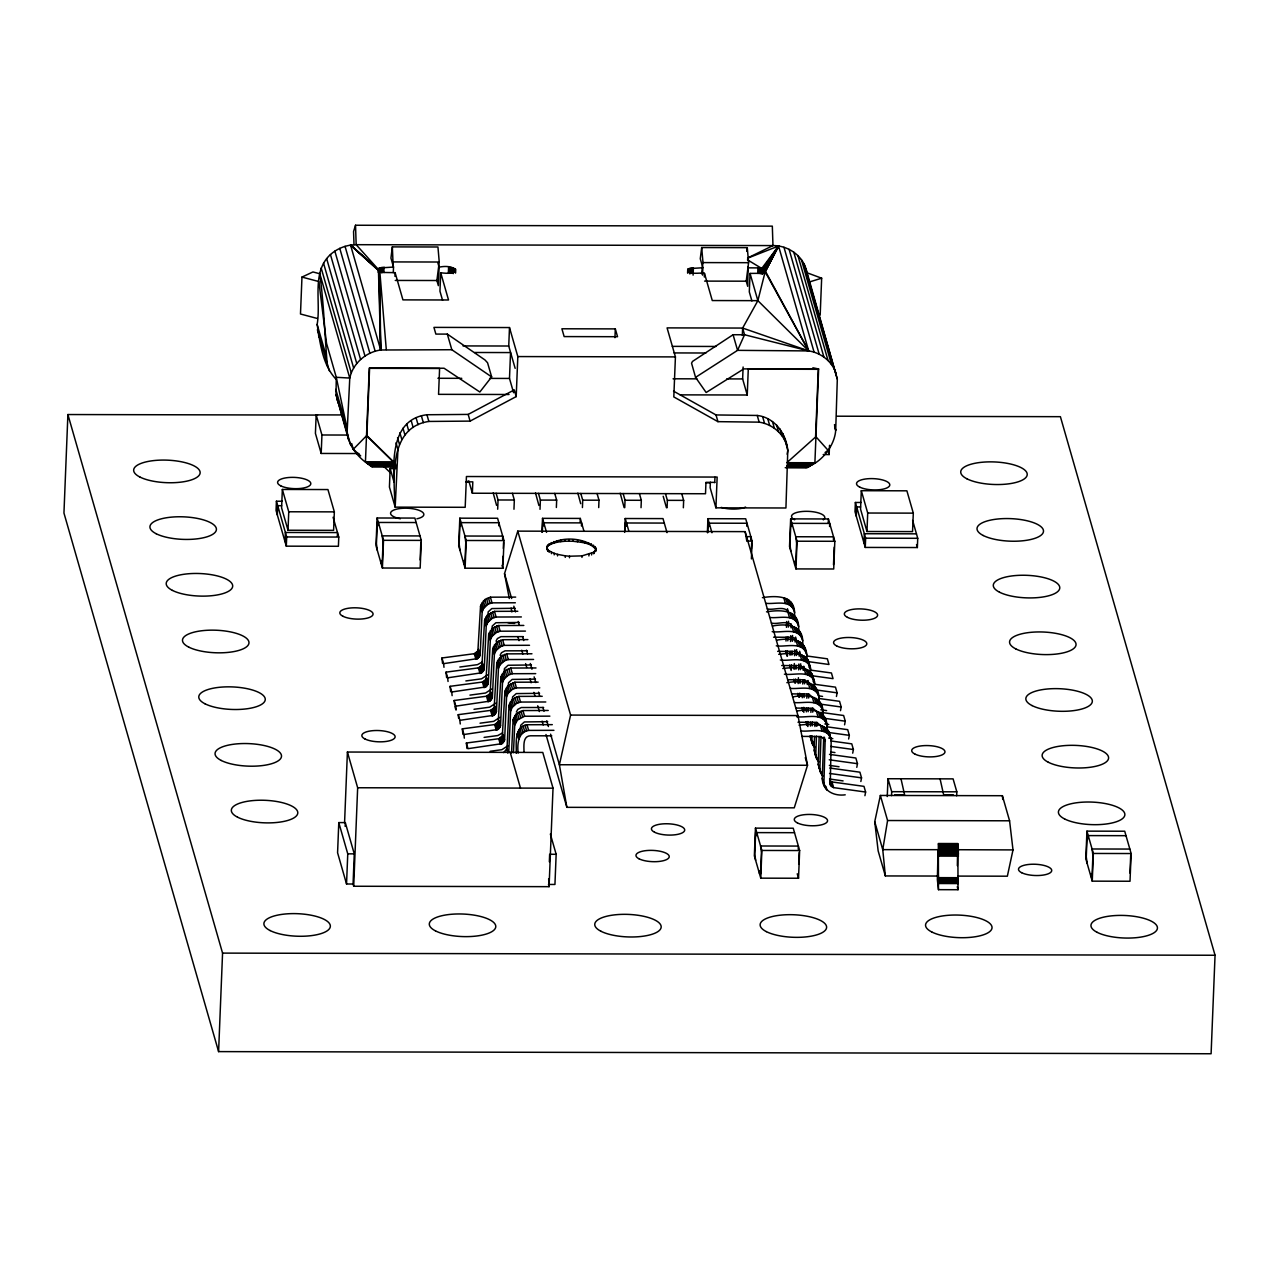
<?xml version="1.0" encoding="UTF-8"?>
<svg xmlns="http://www.w3.org/2000/svg" width="1279" height="1279" viewBox="0 0 1279 1279"><rect width="100%" height="100%" fill="white"/><g stroke="black" fill="none" stroke-linecap="round" stroke-linejoin="round"><path stroke-width="1.5" d="M938.482 889.672L938.338 843.516L957.875 843.564L958.019 889.72L938.482 889.672L937.347 879.568L938.083 849.688L882.75 849.64L874.74 821.742L880.368 795.458L1002.384 795.714L1009.579 820.798L1013 849.911L1007.356 876.195L958.163 876.099M336.361 379.559C322.596 365.362 320.118 343.252 317.144 324.418C321.205 301.908 311.181 272.203 330.446 254.553C337.48 248.27 346.753 244.753 356.17 244.689L772.964 245.584C787.496 245.456 801.885 254.905 806.09 269.07L837.313 379.128L835.699 430.383C834.532 446.515 820.526 463.51 805.514 467.443M785.993 641.051L786.121 637.134M786.457 627.349L786.665 621.482M787.352 654.544L787.48 650.627M787.816 640.843L787.96 636.926M788.296 627.142L788.503 621.274M790.054 655.216L790.198 651.315M790.534 641.53L790.742 635.647M791.014 627.829L791.141 623.912M791.413 668.725L791.557 664.808M791.893 655.024L792.021 651.107M792.356 641.323L792.564 635.455M794.451 616.414C796.481 596.142 778.783 595.055 762.428 597.645M794.131 669.397L794.339 663.529M794.595 655.695L794.803 649.828M795.074 641.994L795.218 638.077M795.49 682.89L795.618 678.973M795.954 669.189L796.098 665.272M796.433 655.487L796.641 649.62M798.512 630.595C800.542 610.307 782.844 609.22 766.505 611.826M798.192 683.562L798.4 677.694M798.672 669.876L798.879 663.993M799.151 656.175L799.279 652.258M799.551 697.071L799.695 693.154M800.03 683.37L800.158 679.453M800.51 669.668L800.702 663.801M802.588 644.76C804.523 625.735 788.488 622.969 772.516 626.007M802.269 697.742L802.397 693.826M802.748 684.041L802.876 680.124M803.212 670.34L803.356 666.423M803.628 711.236L803.756 707.319M804.091 697.535L804.235 693.618M804.571 683.833L804.715 679.932M806.585 660.907C808.92 640.651 794.755 636.878 776.577 640.187M806.33 711.907L806.473 708.006M806.809 698.222L806.953 694.305M807.289 684.521L807.417 680.604M809.095 667.446C811.494 651.011 788.456 653.089 778.703 654.336M807.688 725.417L807.832 721.5M808.168 711.716L808.312 707.799M808.648 698.014L808.776 694.097M810.726 673.106L808.776 661.659M810.406 726.088L810.55 722.171M810.886 712.387L811.014 708.47M813.172 681.611C815.57 665.176 792.516 667.254 782.78 668.517M811.893 735.665L812.069 743.259L814.819 747.703L813.732 743.93M812.245 725.88L812.373 721.964M812.709 712.179L812.852 708.278L795.81 708.07M814.787 687.287L812.852 675.824M818.88 761.884C813.028 754.85 814.068 744.794 814.611 736.352M814.947 726.552L815.091 722.651M816.45 736.144L815.762 755.713L816.785 759.055M816.785 726.36L816.913 722.443M818.864 701.452C820.894 681.179 803.196 680.092 786.857 682.682M822.957 776.049L820.862 773.219L818.208 764.218L819.152 736.816M820.99 736.624L819.839 769.894L820.862 773.219M822.941 715.632C824.875 696.591 808.84 693.826 792.868 696.879M845.227 794.819C833.748 796.385 822.557 790.678 822.269 778.383L823.708 737.296M802.061 736.4L820.83 736.496L825.163 740.077L823.9 784.059L824.939 787.4M826.937 731.764C829.256 711.508 815.107 707.735 796.929 711.044M829.447 738.303C831.846 721.868 808.792 723.946 799.055 725.209M829.128 732.515L831.206 740.061L830.247 784.858L833.62 787.624L865.611 792.037L864.924 795.698M807.081 466.659L814.899 462.742L818.624 368.991L812.868 367.776M317.528 415.083L67.899 414.54L63.95 513.039L218.597 1051.61L1211.101 1053.752L1215.05 955.253L1060.403 416.682L836.738 416.203M218.597 1051.61L222.562 953.111L67.899 414.54M282.211 501.24L276.424 501.224L276.056 510.465L286.304 546.165L338.407 546.277L338.775 537.052L333.1 517.276M277.335 514.925L277.703 505.685L281.572 505.701M282.355 489.457L281.604 507.923L288.015 530.241L333.595 530.337L334.347 511.872L327.936 489.553L282.355 489.457L288.75 511.776L288.015 530.241M285.025 541.704L285.393 532.464L337.496 532.576L337.352 536.285M286.304 546.165L286.688 536.94L276.424 501.224M320.517 273.946L312.955 271.947L301.972 277.079L300.485 314.01L317.384 318.487M341.925 414.94L316.169 414.892L315.417 433.373L321.189 453.453L358.855 453.549M321.189 453.453L321.94 434.988L316.169 414.892M327.392 365.922C324.658 335.21 324.003 303.954 319.654 273.178L349.775 378.072L347.264 429.328C346.449 444.996 360.086 460.424 372.461 466.515M348.607 439.8L336.025 394.667L336.281 377.289L326.545 343.364L318.871 281.556L301.972 277.079M353.068 884.013L354.267 853.844L345.298 822.605L338.791 822.589L337.576 852.757L346.545 883.997L353.068 884.013L353.707 886.251L549.075 886.667L553.024 788.168L542.776 752.452L347.408 752.036L344.563 822.957M345.154 826.378L345.298 822.605M346.545 883.997L347.76 853.844L338.791 822.589M378.248 272.411L378.408 268.718L379.639 267.95L393.516 267.071L393.292 272.619M353.707 886.251L357.656 787.752L347.408 752.036M378.776 271.995L378.92 268.302M379.495 271.644L379.639 267.95M380.391 271.324L380.55 267.631M381.382 272.923L381.606 267.391M382.549 272.747L382.773 267.199M383.828 272.635L384.052 267.087M377.097 517.995L375.994 545.701L382.405 568.02L420.167 568.1L421.287 540.393L414.876 518.075L377.097 517.995L383.508 540.314L382.405 568.02M377.273 550.162L376.442 543.735L377.305 522.184L378.264 525.525L378.392 522.456L416.155 522.535M381.11 563.543L381.238 560.474L382.197 563.815L383.06 542.264L382.229 535.853L420.008 535.933M394.971 276.344L395.115 272.651L384.292 272.475L379.048 270.956L350.558 245.088L380.678 349.998L451.823 349.727L491.648 376.905L479.833 392.013L444.069 368.24L369.279 368.016L365.442 461.767L371.07 465.556M395.994 468.61L390.159 468.594L389.424 487.059L395.179 507.139L465.188 507.299L466.435 476.523L717.151 477.067L715.92 507.843L785.93 507.987L787.8 450.368C786.201 433.709 774.722 417.514 757.232 415.451L716.016 414.956L673.537 391.15M396.01 442.822L397.945 449.521L395.179 507.139C393.596 478.298 388.784 427.25 428.849 421.446L470.096 421.111L516.204 396.586L514.286 389.887L468.178 414.412L426.93 414.748C393.436 418.857 392.829 455.788 394.012 481.975L390.159 468.594M420.136 559.978L420.839 542.36M437.85 262.834L439.097 267.167L438.361 285.649L436.89 280.517L439.241 262.019L437.946 246.991L392.349 246.895L390.942 258.086L393.516 267.071M439.097 267.167C456.651 263.458 463.526 275.928 440.711 272.747L439.96 291.228L442.566 300.293M448.369 272.779L448.593 267.231M449.712 272.891L449.936 267.343M450.991 273.082L451.215 267.535M452.19 273.338L452.414 267.791M453.262 273.642L453.485 268.11M454.269 272.171L454.429 268.478M455.036 272.571L455.18 268.878M455.596 273.003L455.74 269.309M459.816 518.171L458.697 545.877L465.108 568.196L502.887 568.276L503.99 540.569L497.579 518.251L459.816 518.171L466.227 540.489L465.108 568.196M459.976 550.338L459.145 543.911L460.008 522.36L460.968 525.717L461.095 522.631L498.858 522.711L498.746 525.797M466.803 482.327L466.867 480.776M463.829 563.735L463.941 560.65L464.916 563.991L465.78 542.456L464.932 536.029L502.711 536.109L502.583 539.178M714.753 482.375L705.96 482.343L705.512 493.742L472.367 493.23L472.814 481.847L465.78 481.831M497.675 509.218L498.059 499.977L496.124 493.278M515.149 368.336L508.738 346.017L509.49 327.552L433.933 327.392L435.867 334.091L447.33 334.107L484.949 359.927L487.555 362.756L491.648 376.905M513.582 392.717L509.49 378.44L510.529 352.572L474.733 352.492M502.679 564.087L502.999 556.237M503.318 548.403L503.542 542.536M516.204 396.586L517.819 356.569L509.49 327.552M513.966 509.25L514.334 500.009L512.415 493.326M540.01 509.314L540.377 500.073L538.459 493.374M541.96 532.192L542.52 518.347L580.298 518.427L583.768 530.545M542.328 532.336L542.712 522.535L543.671 525.893L543.799 522.807L581.577 522.887L581.449 525.973M546.948 546.485L547.716 550.929L546.948 546.485C559.147 535.709 584.007 537.084 595.838 548.036L595.822 551.025L595.838 548.036M546.932 549.474L547.652 545.078M547.588 546.613L549.059 543.751M549.235 552.336L547.78 549.394M549.011 545.302L551.105 544.103L551.169 542.568M551.409 553.663L551.473 552.128L549.299 550.801M551.105 544.103L553.823 543.079L553.887 541.545M554.191 554.862L554.255 553.327L551.473 552.128M556.365 507.491L556.669 500.105L554.734 493.406M553.823 543.079L557.068 542.248L557.132 540.713M557.5 555.901L557.564 554.367L554.255 553.327M557.068 542.248L560.746 541.641L560.81 540.106M549.075 886.667L548.659 878.785M549.346 861.822L549.65 854.276L556.157 854.292L554.942 884.46L548.435 884.444M560.746 541.641L564.742 541.273L564.806 539.738M565.254 557.372L565.318 555.837L557.564 554.367M564.742 541.273L568.947 541.161L569.011 539.61M569.475 557.756L569.539 556.221L565.318 555.837M595.774 549.57C591.058 542.472 580.89 542.36 573.232 541.289L573.296 539.754M577.453 541.672L577.516 540.138M580.138 522.392L580.298 518.427M582.425 507.555L582.712 500.169L580.794 493.47M581.481 542.296L581.545 540.761M581.961 557.404L582.025 555.869L593.776 552.224L595.886 549.49M585.206 543.143L585.27 541.609M588.516 544.183L588.58 542.648M588.9 555.965L588.964 554.431M591.298 545.382L591.362 543.847M591.601 554.942L591.665 553.407M593.488 546.709L593.552 545.174M593.776 552.224L593.712 553.759L595.183 550.897M594.991 548.131L595.055 546.581M598.7 507.587L598.988 500.201L597.069 493.502M614.959 337.688L615.311 328.895L561.897 328.783L564.151 336.585L617.549 336.713L615.311 328.895M624.744 507.651L625.047 500.249L623.129 493.566M624.664 532.384L625.223 518.523L663.002 518.603L667.03 532.64M625.111 530.561L625.431 522.727L626.39 526.069L626.502 522.983L664.281 523.079M641.035 507.683L641.323 500.297L639.404 493.598M667.078 507.731L667.382 500.345L665.448 493.646M836.21 373.964C832.517 361.717 821.182 352.764 808.68 350.926L742.635 328.063L667.078 327.888L675.424 356.905L673.809 396.922L717.935 421.654L759.166 422.15C771.669 424.004 783.004 432.957 786.697 445.188M687.59 273.067L687.734 269.373L688.981 268.622L702.858 267.743L702.555 275.129M688.118 272.667L688.262 268.974M688.837 272.315L688.981 268.622M689.669 273.85L689.893 268.302M690.708 273.594L690.932 268.062M691.891 273.418L692.115 267.871M683.354 507.763L683.657 500.377L681.739 493.694M693.09 275.145L693.394 267.759M704.313 277.015L704.457 273.322C701.18 272.203 687.958 275.609 687.734 269.373M707.383 532.56L707.926 518.698L745.705 518.794L752.116 541.113L751.397 558.923M707.735 532.688L708.134 522.903L709.094 526.245L709.221 523.175L746.984 523.255L746.872 526.324M710.373 482.215L710.149 487.747L715.92 507.843M714.737 482.679L714.961 477.227M742.332 335.45L742.635 328.063L757.871 300.661L765.162 271.787L778.559 246.016L808.68 350.926L737.567 350.35L695.552 377.353L706.152 392.509L743.834 368.896L818.624 368.991M680.156 394.859L747.24 395.003L742.635 378.936L743.115 367.009M748.087 266.592L747.703 286.32L746.233 281.188L748.583 262.691L747.288 247.662L701.691 247.566L700.268 258.758L702.858 267.743M695.552 377.353L691.555 363.204L692.499 361.429L733.075 334.73L744.554 334.746L808.68 350.926L765.162 271.787L760.781 273.29L750.054 273.418L749.302 291.9L751.908 300.965M747.24 395.003L748.279 369.151L818.288 369.311L815.586 436.587M757.712 273.45L757.935 267.903L748.439 267.839M759.055 273.562L759.278 268.014L757.935 267.903M760.334 273.754L760.557 268.206L759.278 268.014M750.709 539.722L750.837 536.636L746.856 536.636M761.533 273.994L761.756 268.462L778.559 246.016L747.687 258.15M751.428 548.947L751.668 543.063M762.604 274.314L762.828 268.782L778.559 246.016L765.466 271.356L808.68 350.926L757.871 300.661L750.054 273.418M763.611 272.827L763.755 269.134L778.559 246.016L765.561 270.892M764.362 273.242L764.522 269.549L778.559 246.016L765.082 269.981L764.938 273.674M755.457 828.137L754.354 855.843L760.765 878.161L798.528 878.241L799.647 850.535L793.236 828.216L755.457 828.137L761.868 850.455L760.765 878.161M755.633 860.303L754.786 853.876L755.665 832.341L756.624 835.683L756.736 832.613L794.515 832.693M759.47 873.701L759.598 870.615L760.557 873.973L761.421 852.422L760.589 845.995L798.368 846.074L798.24 849.16M790.646 518.89L789.527 546.597L795.938 568.915L833.716 568.995L834.819 541.289L828.408 518.97L790.646 518.89L797.057 541.209L795.938 568.915M790.806 551.057L789.974 544.63L790.838 523.079L791.797 526.42L791.925 523.351L829.703 523.431L829.575 526.516M794.659 564.439L794.787 561.369L795.746 564.71L796.609 543.159L795.762 536.748L833.54 536.828L833.412 539.898M820.175 315.13L821.662 278.198L807.704 273.019M798.72 864.252L799.199 852.501M823.212 454.541L829.16 454.557L829.527 445.316M828.248 522.919L828.408 518.97M833.508 564.79L834.228 547.172M861.167 502.487L855.379 502.471L855.011 511.712L865.259 547.428L917.363 547.54L917.73 538.299L912.614 520.441M856.29 516.172L856.658 506.948L860.527 506.948M861.311 490.704L860.559 509.186L866.97 531.504L912.551 531.6L913.302 513.135L906.891 490.816L861.311 490.704L867.706 513.023L866.97 531.504M863.98 542.951L864.348 533.727L916.451 533.839M865.259 547.428L865.643 538.187L855.379 502.471M887.258 796.545L887.978 778.735L953.095 778.879L956.82 791.813L956.66 795.778M891.527 795.634L891.687 791.685L887.978 778.735M957.347 865.675L957.619 849.72L1013 849.911M1086.942 831.142L1085.839 858.833L1092.25 881.151L1130.012 881.247L1131.132 853.541L1124.721 831.222L1086.942 831.142L1093.353 853.461L1092.25 881.151M1087.118 863.309L1086.271 856.882L1087.15 835.331L1088.109 838.672L1088.221 835.603L1126 835.683M1090.955 876.691L1091.083 873.621L1092.042 876.962L1092.906 855.411L1092.074 848.984L1129.853 849.064M1129.981 873.125L1130.684 855.491M442.55 663.465L441.958 657.982L474.301 653.697L477.898 650.963L480.536 606.15L484.805 599.595L490.401 597.181L515.677 597.101M441.958 657.982L443.589 663.641L477.627 658.605L480.169 654.96L482.151 611.826L483.702 608.212L488.146 604.168L492.031 602.857L515.357 602.777M446.627 677.646L446.035 672.146L478.378 667.878L481.975 665.128L484.597 620.331L487.379 615.135L494.461 611.362L517.803 611.266M446.035 672.146L447.65 677.822L481.703 672.77L484.245 669.141L486.228 625.991L487.763 622.377L492.223 618.333L496.092 617.022L521.368 616.942M487.715 616.718L488.194 611.858L491.823 608.564L515.149 608.276M450.688 691.811L450.096 686.327L482.439 682.043L486.036 679.309L488.674 634.496L492.943 627.941L498.538 625.527L523.814 625.447M450.096 686.327L451.727 691.987L485.764 686.951L488.306 683.306L490.305 640.171L491.839 636.558L496.284 632.513L500.169 631.202L525.445 631.107M491.776 630.883L492.255 626.039L495.9 622.729L519.226 622.457M454.573 704.153L454.173 700.492L486.516 696.224L490.113 693.474L492.735 648.677L497.019 642.122L502.615 639.708L527.875 639.612M454.173 700.492L455.804 706.168L489.841 701.116L492.383 697.487L494.365 654.336L495.9 650.723L500.361 646.678L504.23 645.367L529.506 645.287M458.633 718.334L458.234 714.673L490.576 710.389L494.174 707.655L496.812 662.842L501.08 656.287L506.676 653.873L531.952 653.777M458.234 714.673L459.864 720.333L493.902 715.297L496.444 711.652L498.442 668.517L499.977 664.904L504.422 660.859L508.307 659.548L533.583 659.452M462.902 734.338L462.311 728.838L494.653 724.569L498.25 721.82L500.872 677.023L505.157 670.468L510.753 668.054L536.013 667.958M462.311 728.838L463.941 734.514L497.979 729.462L500.521 725.832L502.503 682.682L504.038 679.069L508.498 675.024L512.383 673.713L535.709 673.633M503.99 673.409L504.47 668.549L508.115 665.256L531.44 664.968M466.979 748.503L466.371 743.019L498.73 738.734L502.311 736.001L504.949 691.188L507.715 685.992L514.813 682.219L538.139 682.139M466.371 743.019L468.002 748.679L502.055 743.643L504.597 739.997L506.58 696.863L508.115 693.25L512.575 689.205L516.444 687.894L539.77 687.814M508.067 687.574L508.546 682.73L512.176 679.421L535.501 679.133M503.67 752.596L507.028 748.503L509.01 705.368L510.561 701.755L515.005 697.694L518.89 696.4L542.216 696.304M508.754 752.212L510.641 711.028L512.176 707.415L516.636 703.37L520.521 702.059L545.781 701.979M512.128 701.755L512.607 696.895L516.252 693.602L539.578 693.314M511.552 752.867L513.087 719.533L515.869 714.337L522.951 710.564L548.227 710.469M513.455 752.66L514.718 725.209L517.483 720.013L524.582 716.24L549.858 716.144M516.252 753.315C516.556 743.818 513.726 726.856 527.028 724.745L552.304 724.649M518.155 753.107C517.132 744.682 517.979 731.86 528.659 730.405L553.935 730.325M520.265 730.101L520.745 725.241L524.39 721.948L547.716 721.66M523.99 752.1C524.102 746.824 522.328 735.985 530.481 735.793L551.777 735.825M393.149 265.824L392.349 246.895M701.563 273.786L702.986 262.595L701.691 247.566M746.808 251.387L747.288 247.662M880.368 795.458L887.578 820.526L882.75 849.64L885.356 875.939L938.482 876.051M787.145 454.237L787.8 450.368L784.778 438.505M836.434 696.479L837.121 692.834L835.491 687.159L814.787 684.297M840.495 710.66L841.198 706.999L839.568 701.324L818.864 698.478M844.572 724.825L845.259 721.18L843.628 715.505L821.054 712.387M848.632 739.006L849.336 735.345L847.705 729.669L827.001 726.824M852.709 753.171L853.397 749.526L851.766 743.85L831.062 740.989M856.786 767.352L857.474 763.691L855.843 758.015L829.495 754.386M860.847 781.517L861.534 777.856L859.92 772.196L829.799 768.039M335.801 389.376L347.264 429.328L336.281 377.289L349.775 378.072C352.828 363.38 365.986 352.077 380.678 349.998L378.408 268.718M517.771 531.137L570.594 715.073L559.387 764.746L566.885 807.337L794.259 807.832L807.513 765.274L797.968 715.569L745.145 531.632L517.771 531.137L504.518 573.695L509.298 598.54M747.56 258.022L772.964 245.584L772.324 226.143L355.53 225.248L353.564 231.531L353.995 244.785M496.028 641.147L497.419 638.541L500.968 636.654L523.287 636.622M500.105 655.312L501.48 652.722L505.029 650.835L527.364 650.803M516.38 712.003L517.771 709.413L521.32 707.527L543.639 707.479M487.651 674.848L481.512 678.845L465.86 680.94M491.728 689.013L485.588 693.01L469.937 695.121M495.788 703.194L489.649 707.191L473.997 709.285M499.865 717.359L493.726 721.356L480.025 723.195M508.003 745.705L501.864 749.702L490.129 751.285M360.678 455.884L353.308 449.249L366.545 435.739L395.771 464.261L368.144 464.197M786.937 462.614L815.906 436.715L828.057 450.272L825.051 452.558M482.311 661.994L477.451 664.664L459.832 667.03M502.663 732.867L497.787 735.537L484.101 737.375M809.095 282.051L821.662 278.198M582.025 555.869L569.539 556.221M705.768 482.791L709.637 482.775M393.644 261.923L439.241 262.019M702.986 262.595L748.583 262.691M395.275 280.437L436.89 280.517M704.601 281.108L746.233 281.188M757.871 300.661L712.275 300.549L704.457 273.322M463.014 345.922L508.738 346.017M672.306 346.369L716.048 346.465M674.097 352.924L705.896 353.004M517.819 356.569L675.424 356.905M437.914 378.28L461.767 378.328M489.601 378.392L509.49 378.44M673.058 378.792L696.911 378.84M726.728 378.904L742.635 378.936M509.026 394.492L438.553 394.348L439.592 368.48L369.583 368.336L366.881 435.611L394.763 463.078M365.442 461.767L393.069 461.831M787.272 462.694L814.899 462.742M366.833 463.062L394.476 463.126M787.672 463.973L813.316 464.037M788.104 465.108L811.797 465.172M369.327 465.172L394.987 465.22M786.681 466.068L810.358 466.116M370.35 465.924L396.01 465.988M787.336 466.835L809.047 466.883M371.198 466.467L396.154 466.563M788.168 467.379L807.896 467.427M371.837 466.787L396.138 466.739M785.226 467.682L806.937 467.73M498.059 499.977L514.334 500.009M540.377 500.073L556.669 500.105M582.712 500.169L598.988 500.201M625.047 500.249L641.323 500.297M667.382 500.345L683.657 500.377M288.75 511.776L334.347 511.872M867.706 513.023L913.302 513.135M286.688 536.94L338.775 537.052M865.643 538.187L917.73 538.299M383.508 540.314L421.287 540.393M466.227 540.489L503.99 540.569M748.135 541.097L752.116 541.113M797.057 541.209L834.819 541.289M570.594 715.073L797.968 715.569M357.656 787.752L553.024 788.168M891.687 791.685L956.82 791.813M894.82 794.755L904.589 794.787L900.992 778.767M953.431 794.883L943.662 794.867L940.065 778.847M887.578 820.526L1009.579 820.798M938.466 844.092L958.003 844.14M938.594 844.843L958.131 844.891M938.69 845.755L958.227 845.787M938.786 846.794L958.323 846.842M938.866 847.977L958.403 848.009M938.93 849.24L958.467 849.288M938.978 850.583L958.515 850.631M761.868 850.455L799.647 850.535M938.994 851.974L958.531 852.006M1093.353 853.461L1131.132 853.541M938.994 853.365L958.531 853.413M938.962 854.756L958.499 854.804M347.76 853.844L354.267 853.844M938.93 856.099L958.467 856.147M938.051 877.65L957.587 877.698M938.035 878.209L957.571 878.241M938.035 878.769L957.571 878.817M938.035 879.344L957.571 879.392M938.051 879.888L957.587 879.936M938.083 880.416L957.619 880.448M938.115 880.879L957.651 880.927M938.146 881.279L957.683 881.327M938.194 881.615L957.731 881.647M938.258 881.855L957.795 881.886M938.738 883.517L958.275 883.565M222.562 953.111L1215.05 955.253M321.94 434.988L347.696 435.052M767.32 608.852C773.363 610.818 786.297 604.487 788.775 613.44M771.381 623.033C777.44 624.983 790.374 618.652 792.836 627.621M773.587 637.198L792.341 637.294L795.042 638.509L796.913 641.786L795.602 637.086M777.648 651.363L796.401 651.459L800.75 655.04M781.725 665.544L800.478 665.64L804.827 669.205M787.672 679.725L804.539 679.804L808.888 683.386M791.733 693.889L808.616 693.985L812.964 697.551M798 722.235L816.753 722.331L821.102 725.896M766.009 603.336C774.85 604.391 789.862 599.323 794.131 610.627M770.07 617.501C778.911 618.572 793.923 613.504 798.192 624.807M772.196 631.666C781.517 633.169 797.6 627.046 802.269 638.972M776.273 645.831C785.578 647.334 801.661 641.211 806.33 653.153M780.334 660.012C789.655 661.515 805.738 655.392 810.406 667.318M784.411 674.177C793.715 675.68 809.799 669.557 814.467 681.499M790.422 688.374C799.263 689.429 814.275 684.361 818.544 695.664M794.483 702.539C803.34 703.61 818.352 698.542 822.621 709.845M796.609 716.704C805.93 718.206 822.013 712.083 826.682 724.01M800.686 730.869C809.991 732.371 826.09 726.248 830.758 738.191M568.947 541.161L573.232 541.289M806.649 655.951L827.353 658.813L828.984 664.488L808.28 661.627M810.726 670.132L831.43 672.978L833.045 678.653L812.341 675.792M814.531 689.717L837.121 692.834M818.608 703.882L841.198 706.999M824.555 718.318L845.259 721.18M828.632 732.483L849.336 735.345M830.806 746.408L853.397 749.526M829.24 759.79L857.474 763.691M829.543 773.443L861.534 777.856M831.286 786.281L829.655 780.606L831.989 781.949L863.98 786.361L865.611 792.037M818.672 695.872L822.541 696.415M820.798 709.781L826.602 710.58M824.875 723.946L828.744 724.49M828.936 738.127L832.821 738.654M831.078 752.02L834.947 752.564M829.336 765.386L839.024 766.745M829.543 779.007L843.085 780.909M760.557 268.206L765.434 270.445M812.677 708.15L817.025 711.732M747.448 259.813L761.756 268.462M378.136 270.061L350.558 245.088L378.088 269.15L356.17 244.689L355.53 225.248M350.558 245.088L377.992 269.597M383.636 466.275L390.671 473.006M813.188 742.044L812.021 740.701L813.652 746.376M787.592 655.663L785.642 650.835L787.113 656.319M803.883 712.355L801.933 707.527L803.02 711.3M807.944 726.536L805.994 721.692L807.081 725.481M815.171 753.379L817.713 760.541M819.231 767.56L821.789 774.722M823.308 781.725L824.22 783.228M790.742 668.341L789.719 665.016L791.173 670.5M794.819 682.522L793.795 679.181L794.867 682.954M798.879 696.687L797.856 693.346L798.943 697.135M318.487 334.89L320.437 339.814M337.128 399.847L339.079 404.756M916.515 544.566L917.363 547.54M804.139 264.145L837.313 379.128M801.389 259.605L831.51 364.515M797.904 255.56L828.025 360.47M793.763 252.107L823.884 357.001M789.079 249.309L819.199 354.219M783.963 247.279L814.099 352.173M834.611 426.578L835.699 430.383L834.484 424.596M958.019 889.72L957.284 886.731M828.105 450.895L829.16 454.557M782.828 433.581L784.746 440.28M780.062 429.057L781.997 435.739M776.577 424.996L778.511 431.694M772.452 421.542L774.371 428.241M742.635 328.063L744.554 334.746L737.567 350.35L733.075 334.73M767.768 418.761L769.686 425.443M762.652 416.714L764.57 423.413M757.232 415.451L759.166 422.15M885.356 875.939L878.145 850.855L874.74 821.742M794.579 612.497L792.5 604.967M798.656 626.678L796.561 619.132M802.716 640.843L800.638 633.313M806.793 655.024L804.715 647.478M809.223 663.513L810.854 669.189M813.3 677.694L814.931 683.37M818.992 697.535L816.913 690.005M823.068 711.716L820.99 704.169M827.145 725.88L825.051 718.35M829.575 734.386L831.206 740.061M791.701 603.208L793.332 608.884M795.778 617.389L797.409 623.049M799.839 631.554L801.469 637.23M803.915 645.735L805.546 651.395M807.976 659.9L809.607 665.576M812.053 674.081L813.684 679.741M816.13 688.246L817.745 693.921M820.191 702.427L821.821 708.086M824.268 716.592L825.898 722.267M828.328 730.773L829.959 736.432M790.598 601.626L792.229 607.301M794.659 615.791L796.289 621.466M798.736 629.971L800.366 635.647M802.812 644.136L804.427 649.812M806.873 658.317L808.504 663.993M810.95 672.482L812.581 678.158M815.011 686.663L816.641 692.339M819.088 700.828L820.718 706.504M823.148 715.009L824.779 720.685M827.225 729.174L828.856 734.849M789.207 600.251L790.838 605.926M793.284 614.432L794.898 620.091M797.345 628.597L798.975 634.272M801.421 642.777L803.036 648.437M805.482 656.942L807.113 662.618M809.559 671.123L811.19 676.783M813.62 685.288L815.251 690.964M817.697 699.469L819.327 705.129M821.757 713.634L823.388 719.31M825.834 727.815L827.465 733.475M787.576 599.148L789.207 604.807M791.653 613.312L793.268 618.988M795.714 627.493L797.345 633.153M799.791 641.658L801.421 647.334M803.851 655.839L805.482 661.499M807.928 670.004L809.559 675.68M811.989 684.185L813.62 689.845M816.066 698.35L817.697 704.026M820.143 712.531L821.757 718.19M824.204 726.696L825.834 732.371M785.754 598.332L787.384 603.992M789.83 612.497L791.461 618.173M793.891 626.662L795.522 632.338M797.968 640.843L799.599 646.519M802.045 655.008L803.66 660.683M806.106 669.189L807.736 674.864M810.183 683.354L811.797 689.029M814.243 697.535L815.874 703.21M818.32 711.7L819.951 717.375M822.381 725.88L824.012 731.556M787.464 608.74L788.535 612.513M799.663 651.251L800.974 655.967M803.963 666.359L805.051 670.132M808.04 680.54L809.111 684.313M824.315 737.232L825.403 741.005M783.803 597.821L785.434 603.496M787.88 611.986L789.495 617.661M791.941 626.166L793.572 631.842M796.018 640.331L797.648 646.007M800.078 654.512L801.709 660.188M804.155 668.677L805.786 674.353M808.216 682.858L809.847 688.534M812.293 697.023L813.924 702.699M816.37 711.204L817.984 716.879M820.431 725.369L822.061 731.044M831.989 781.949L833.62 787.624M831.126 781.629L832.757 787.288M830.343 781.181L831.974 786.841M829.623 781.837L830.695 785.61M825.946 786.441L827.017 790.23M824.763 785.114L825.85 788.887M812.725 744.874L810.071 735.873L812.069 743.259M814.131 750.038L816.13 757.424M818.208 764.218L820.207 771.605M822.269 778.383L824.284 785.77M716.016 414.956L717.935 421.654M805.306 757.632L807.513 765.274L559.387 764.746L550.609 734.178M707.926 518.698L711.955 532.735M797.249 873.781L798.528 878.241M625.223 518.523L628.708 530.641M542.52 518.347L546.549 532.384M440.711 272.747L448.529 299.989L402.933 299.878L395.115 272.651M447.33 334.107L451.823 349.727M468.178 414.412L470.096 421.111M502.023 565.302L502.887 568.276M504.518 573.695L511.648 598.524M513.854 606.166L515.501 611.906M518.235 621.45L519.338 625.271M522.631 636.734L523.719 640.555M526.468 650.116L527.572 653.937M530.305 663.481L531.952 669.221M534.142 676.863L535.789 682.586M538.539 692.147L539.626 695.968M542.92 707.431L544.023 711.252M546.772 720.796L548.403 726.536M517.915 636.814L519.018 640.651M521.768 650.228L522.871 654.065M525.621 663.641L526.724 667.462M530.018 678.973L531.121 682.794M533.871 692.371L534.974 696.208M537.724 705.784L539.37 711.54M542.12 721.116L543.223 724.953M545.973 734.53L566.885 807.337M468.769 480.728L472.367 493.23M490.401 597.181L492.031 602.857M494.461 611.362L496.092 617.022M498.538 625.527L500.169 631.202M502.615 639.708L504.23 645.367M506.676 653.873L508.307 659.548M510.753 668.054L512.383 673.713M514.813 682.219L516.444 687.894M518.89 696.4L520.521 702.059M522.951 710.564L524.582 716.24M527.028 724.745L528.659 730.405M488.402 597.677L490.033 603.352M492.479 611.858L494.11 617.517M496.54 626.023L498.171 631.698M500.617 640.203L502.247 645.863M504.677 654.368L506.308 660.044M508.754 668.549L510.385 674.209M512.831 682.714L514.446 688.39M516.892 696.895L518.523 702.555M520.969 711.06L522.599 716.736M525.029 725.241L526.66 730.901M486.516 598.492L488.146 604.168M490.592 612.673L492.223 618.333M494.653 626.838L496.284 632.513M498.73 641.019L500.361 646.678M502.807 655.184L504.422 660.859M506.868 669.365L508.498 675.024M510.945 683.53L512.575 689.205M515.005 697.694L516.636 703.37M519.082 711.875L520.713 717.551M523.143 726.04L524.774 731.716M484.805 599.595L486.436 605.271M488.866 613.776L490.496 619.436M492.943 627.941L494.573 633.617M497.019 642.122L498.634 647.782M501.08 656.287L502.711 661.962M505.157 670.468L506.772 676.127M509.218 684.633L510.849 690.308M513.295 698.814L514.925 704.473M517.356 712.979L518.986 718.654M521.432 727.159L523.063 732.819M550.354 834.068L556.157 854.292M483.302 600.954L484.933 606.63M487.379 615.135L488.994 620.795M491.44 629.3L493.07 634.976M495.517 643.481L497.147 649.14M499.577 657.646L501.208 663.321M503.654 671.827L505.285 677.486M507.715 685.992L509.346 691.667M511.792 700.173L513.423 705.832M515.869 714.337L517.483 720.013M519.929 728.518L521.56 734.178M482.071 602.537L483.702 608.212M486.132 616.718L487.763 622.377M490.209 630.883L491.839 636.558M494.27 645.064L495.9 650.723M498.346 659.229L499.977 664.904M502.423 673.409L504.038 679.069M506.484 687.574L508.115 693.25M510.561 701.755L512.176 707.415M514.622 715.92L516.252 721.596M518.698 730.101L520.329 735.761M426.93 414.748L428.849 421.446M481.128 604.296L482.759 609.955M485.205 618.46L486.835 624.136M489.265 632.641L490.896 638.301M493.342 646.806L494.973 652.482M497.419 660.987L499.034 666.647M501.48 675.152L503.111 680.828M505.557 689.333L507.187 694.993M509.618 703.498L511.248 709.174M513.694 717.663L515.325 723.338M517.755 731.844L519.386 737.519M480.536 606.15L482.151 611.826M484.597 620.331L486.228 625.991M488.674 634.496L490.305 640.171M492.735 648.677L494.365 654.336M496.812 662.842L498.442 668.517M500.872 677.023L502.503 682.682M504.949 691.188L506.58 696.863M509.01 705.368L510.641 711.028M513.087 719.533L514.718 725.209M517.164 733.714L518.778 739.374M421.415 415.979L423.333 422.662M416.139 417.993L418.057 424.692M510.209 752.388L520.473 788.104M478.538 649.3L480.169 654.96M482.615 663.465L484.245 669.141M486.691 677.646L488.306 683.306M490.752 691.811L492.383 697.487M494.829 705.992L496.444 711.652M498.89 720.157L500.521 725.832M502.967 734.322L504.597 739.997M507.028 748.503L508.115 752.276M478.298 650.148L479.913 655.823M482.359 664.313L483.99 669.988M486.436 678.494L488.05 684.169M490.496 692.658L492.127 698.334M494.573 706.839L496.204 712.515M498.634 721.004L500.265 726.68M502.711 735.185L504.342 740.861M506.772 749.35L507.859 753.139M477.898 650.963L479.529 656.623M481.975 665.128L483.59 670.804M486.036 679.309L487.667 684.968M490.113 693.474L491.728 699.149M494.174 707.655L495.804 713.314M498.25 721.82L499.881 727.495M502.311 736.001L503.942 741.66M411.23 420.759L413.149 427.458M477.371 651.698L479.001 657.374M481.448 665.879L483.078 671.539M485.508 680.044L487.139 685.72M489.585 694.225L491.216 699.885M493.662 708.39L495.277 714.066M497.723 722.571L499.354 728.231M501.8 736.736L503.414 742.412M476.731 652.37L478.362 658.03M480.808 666.535L482.439 672.21M484.885 680.716L486.5 686.375M488.946 694.881L490.576 700.556M493.023 709.062L494.637 714.721M497.083 723.227L498.714 728.902M501.16 737.407L502.791 743.067M475.996 652.929L477.627 658.605M480.073 667.11L481.703 672.77M484.133 681.275L485.764 686.951M488.21 695.456L489.841 701.116M492.287 709.621L493.902 715.297M496.348 723.802L497.979 729.462M500.425 737.967L502.055 743.643M475.18 653.377L476.811 659.053M479.257 667.558L480.888 673.218M483.318 681.723L484.949 687.399M487.395 695.904L489.026 701.563M491.456 710.069L493.086 715.744M495.533 724.25L497.163 729.909M499.609 738.415L501.224 744.09M474.301 653.697L475.932 659.372M478.378 667.878L480.009 673.537M482.439 682.043L484.07 687.718M486.516 696.224L488.146 701.883M490.576 710.389L492.207 716.064M494.653 724.569L496.284 730.229M498.73 738.734L500.345 744.41M406.818 424.196L408.736 430.895M402.997 428.241L404.931 434.924M399.879 432.75L401.814 439.448M345.042 246.319L375.163 351.229M397.545 437.658L399.464 444.357M339.766 248.35L369.887 353.244M334.858 251.116L364.979 356.01M330.446 254.553L360.566 359.447M326.641 258.582L356.761 363.492M454.764 705.992L455.852 709.765M323.523 263.106L353.643 368.016M321.173 268.014L351.293 372.908M351.677 443.541L353.308 449.249M317.144 324.418L326.065 355.45M317.384 329.726L329.342 370.83M336.025 394.667L350.558 444.708M663.193 496.252L666.455 507.683M624.136 507.587L620.187 493.198M580.714 503.686L577.852 493.102M538.923 505.493L535.517 493.007M496.588 505.413L493.198 492.927M806.09 269.07L807.848 280.085M511.12 608.101L511.856 611.938M745.145 531.632L746.856 541.321M463.941 734.514L464.325 738.175M459.864 720.333L460.264 723.994M455.804 706.168L456.187 709.829M451.727 691.987L452.126 695.648M447.65 677.822L448.05 681.483M443.589 663.641L443.989 667.302M1002.384 795.714L1002.752 799.471M386.29 349.583L379.799 271.356L380.678 349.998L379.048 270.956M514.686 623.417A16.627 5.628 2.3 0 1 507.891 622.665M794.659 519.786A16.627 5.628 2.3 0 1 806.537 511.312A16.627 5.628 2.3 0 1 823.308 519.85M400.343 518.762A16.627 5.628 2.3 0 1 393.484 510.193A16.627 5.628 2.3 0 1 418.825 510.241A16.627 5.628 2.3 0 1 416.89 518.794M745.561 507.076A16.627 5.628 2.3 0 1 721.292 507.395M280.693 485.812A16.627 5.628 2.3 0 0 309.342 485.876A16.627 5.628 2.3 0 0 292.587 477.355A16.627 5.628 2.3 0 0 280.693 485.812M342.948 616.27A16.627 5.628 2.3 0 0 371.597 616.318A16.627 5.628 2.3 0 0 354.843 607.797A16.627 5.628 2.3 0 0 342.948 616.27M859.648 487.075A16.627 5.628 2.3 0 0 888.297 487.139A16.627 5.628 2.3 0 0 871.543 478.602A16.627 5.628 2.3 0 0 859.648 487.075M914.837 754.034A16.627 5.628 2.3 0 0 943.486 754.098A16.627 5.628 2.3 0 0 926.715 745.561A16.627 5.628 2.3 0 0 914.837 754.034M364.979 738.974A16.627 5.628 2.3 0 0 393.628 739.038A16.627 5.628 2.3 0 0 376.857 730.501A16.627 5.628 2.3 0 0 364.979 738.974M797.409 822.909A16.627 5.628 2.3 0 0 826.058 822.973A16.627 5.628 2.3 0 0 809.303 814.435A16.627 5.628 2.3 0 0 797.409 822.909M836.674 645.943A16.627 5.628 2.3 0 0 865.323 646.007A16.627 5.628 2.3 0 0 848.569 637.486A16.627 5.628 2.3 0 0 836.674 645.943M639.1 858.833A16.627 5.628 2.3 0 0 667.75 858.896A16.627 5.628 2.3 0 0 650.979 850.359A16.627 5.628 2.3 0 0 639.1 858.833M654.56 832.229A16.627 5.628 2.3 0 0 683.21 832.293A16.627 5.628 2.3 0 0 666.455 823.756A16.627 5.628 2.3 0 0 654.56 832.229M847.465 617.357A16.627 5.628 2.3 0 0 876.115 617.421A16.627 5.628 2.3 0 0 859.36 608.884A16.627 5.628 2.3 0 0 847.465 617.357M1021.601 872.678A16.627 5.628 2.3 0 0 1050.251 872.742A16.627 5.628 2.3 0 0 1033.48 864.22A16.627 5.628 2.3 0 0 1021.601 872.678M270.109 930.552A33.27 11.271 2.3 0 0 327.408 930.664A33.27 11.271 2.3 0 0 293.866 913.606A33.27 11.271 2.3 0 0 270.109 930.552M435.515 930.904A33.27 11.271 2.3 0 0 492.815 931.032A33.27 11.271 2.3 0 0 459.289 913.957A33.27 11.271 2.3 0 0 435.515 930.904M600.938 931.256A33.27 11.271 2.3 0 0 658.237 931.384A33.27 11.271 2.3 0 0 624.696 914.325A33.27 11.271 2.3 0 0 600.938 931.256M766.345 931.624A33.27 11.271 2.3 0 0 823.644 931.751A33.27 11.271 2.3 0 0 790.118 914.677A33.27 11.271 2.3 0 0 766.345 931.624M931.767 931.975A33.27 11.271 2.3 0 0 989.067 932.103A33.27 11.271 2.3 0 0 955.525 915.029A33.27 11.271 2.3 0 0 931.767 931.975M1097.174 932.343A33.27 11.271 2.3 0 0 1154.489 932.455A33.27 11.271 2.3 0 0 1120.948 915.396A33.27 11.271 2.3 0 0 1097.174 932.343M1064.624 818.96A33.27 11.271 2.3 0 0 1121.923 819.072A33.27 11.271 2.3 0 0 1088.381 802.013A33.27 11.271 2.3 0 0 1064.624 818.96M1048.348 762.268A33.27 11.271 2.3 0 0 1105.648 762.38A33.27 11.271 2.3 0 0 1072.106 745.321A33.27 11.271 2.3 0 0 1048.348 762.268M1032.057 705.576A33.27 11.271 2.3 0 0 1089.372 705.704A33.27 11.271 2.3 0 0 1055.83 688.63A33.27 11.271 2.3 0 0 1032.057 705.576M1015.782 648.885A33.27 11.271 2.3 0 0 1073.081 649.013A33.27 11.271 2.3 0 0 1039.555 631.938A33.27 11.271 2.3 0 0 1015.782 648.885M999.507 592.193A33.27 11.271 2.3 0 0 1056.806 592.321A33.27 11.271 2.3 0 0 1023.28 575.246A33.27 11.271 2.3 0 0 999.507 592.193M983.231 535.501A33.27 11.271 2.3 0 0 1040.53 535.629A33.27 11.271 2.3 0 0 1006.989 518.555A33.27 11.271 2.3 0 0 983.231 535.501M966.94 478.81A33.27 11.271 2.3 0 0 1024.255 478.938A33.27 11.271 2.3 0 0 990.713 461.863A33.27 11.271 2.3 0 0 966.94 478.81M237.542 817.169A33.27 11.271 2.3 0 0 294.841 817.281A33.27 11.271 2.3 0 0 261.316 800.222A33.27 11.271 2.3 0 0 237.542 817.169M221.267 760.477A33.27 11.271 2.3 0 0 278.566 760.589A33.27 11.271 2.3 0 0 245.024 743.531A33.27 11.271 2.3 0 0 221.267 760.477M204.992 703.786A33.27 11.271 2.3 0 0 262.291 703.914A33.27 11.271 2.3 0 0 228.749 686.839A33.27 11.271 2.3 0 0 204.992 703.786M188.7 647.094A33.27 11.271 2.3 0 0 246.016 647.222A33.27 11.271 2.3 0 0 212.474 630.147A33.27 11.271 2.3 0 0 188.7 647.094M172.425 590.402A33.27 11.271 2.3 0 0 229.724 590.53A33.27 11.271 2.3 0 0 196.199 573.456A33.27 11.271 2.3 0 0 172.425 590.402M156.15 533.711A33.27 11.271 2.3 0 0 213.449 533.839A33.27 11.271 2.3 0 0 179.923 516.764A33.27 11.271 2.3 0 0 156.15 533.711M139.875 477.019A33.27 11.271 2.3 0 0 197.174 477.147A33.27 11.271 2.3 0 0 163.632 460.072A33.27 11.271 2.3 0 0 139.875 477.019"/></g></svg>
